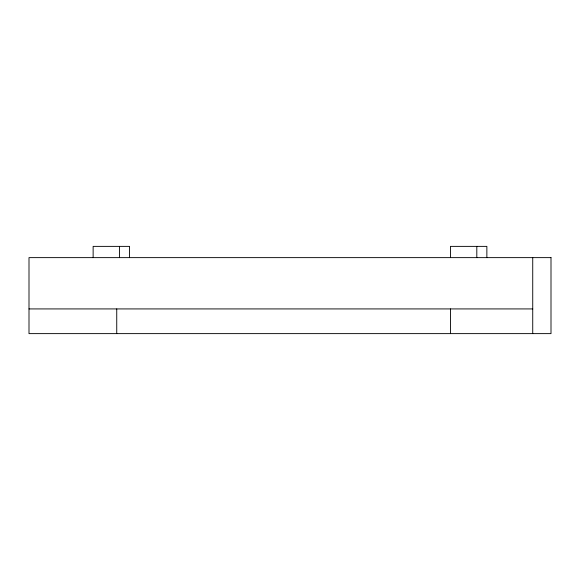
<?xml version="1.0" encoding="UTF-8"?>
<svg xmlns="http://www.w3.org/2000/svg" width="580" height="580" viewBox="0 0 580 580"><rect width="100%" height="100%" fill="white"/><g stroke="black" fill="none" stroke-linecap="round" stroke-linejoin="round"><path stroke-width="0.87" d="M29 308.923L532.73 308.923M532.73 257.629L532.73 333.623M486.866 257.629L486.866 246.377L450.45 246.377L450.45 257.629M476.811 246.377L476.811 257.629M450.442 308.923L450.442 333.623M129.55 257.629L129.55 246.377L93.133 246.377L93.133 257.629M119.494 246.377L119.494 257.629M116.74 308.923L116.74 333.623M551 257.629L29 257.629L29 333.623L551 333.623L551 257.629"/></g></svg>
